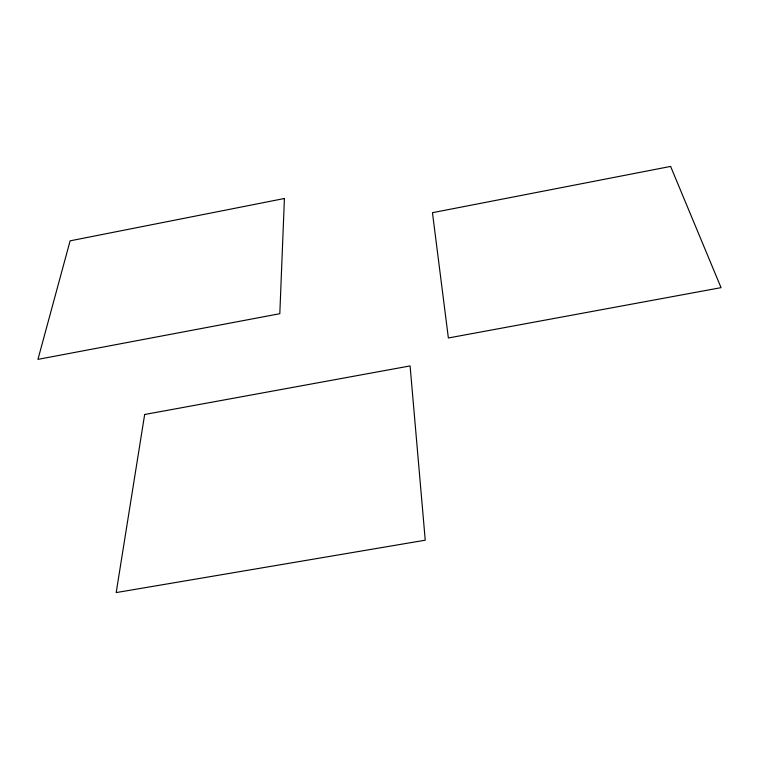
<?xml version="1.0" encoding="UTF-8"?>
<svg xmlns="http://www.w3.org/2000/svg" width="759" height="759" viewBox="0 0 759 759"><rect width="100%" height="100%" fill="white"/><g stroke="black" fill="none" stroke-linecap="round" stroke-linejoin="round"><path stroke-width="1.14" d="M284.416 198.497L279.815 313.704L37.95 359.368L70.113 240.84L284.416 198.497M144.665 414.49L116.184 592.58L425.239 540.199L410.097 365.923L144.665 414.49M670.614 166.42L432.459 212.691L448.37 337.973L721.05 287.652L670.614 166.42"/></g></svg>
